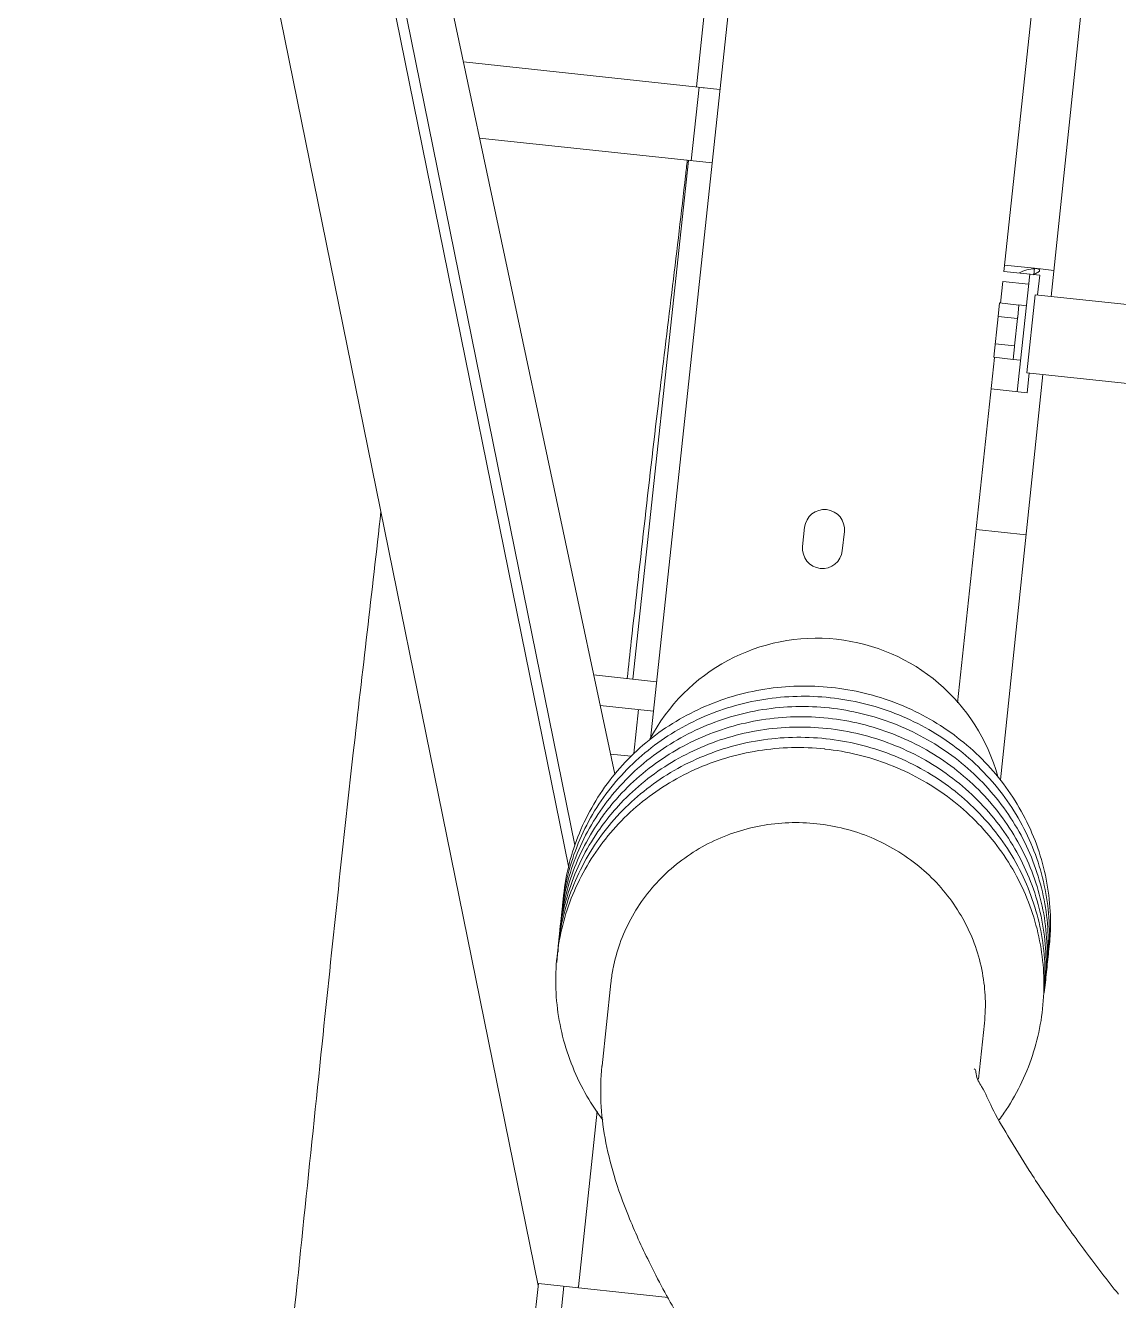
# Model space of a CAD drawing. Header units: millimetres. Extents: x 8265 to 78888, y 1905 to 34251.
# Drawn here: x 38782.02 to 38818.97, y 24320.2 to 24363.33 of the extents above; entities that cross this region are included whole.
import ezdxf

# ---------------------------------------------------------------- set-up
doc = ezdxf.new("R2010")
doc.units = ezdxf.units.MM
doc.layers.add('495_IMPIANTI_001-AM_0', color=6, linetype='Continuous', lineweight=0)

# ---------------------------------------------------------------- blocks, each defined once
blk = doc.blocks.new('gruppo elettrogeno')
at = {"layer": '495_IMPIANTI_001-AM_0'}
for p, q in [((174.4437812197793, -311.4462087778347), (174.443767131319, -313.6462087777918)), ((175.3150434127801, -311.4462143574028), (175.3150293243089, -313.6462143573635)), ((175.3149696287292, -313.6462143569743), (170.9010250496594, -313.6461860904828)), ((173.9590199181603, -313.6854627651928), (173.9589578515697, -319.6567469457232)), ((175.3150297478514, -313.580075770079), (201.6274473602898, -396.5907709225621)), ((173.9589126086903, -324.0094612003422), (173.958941851939, -321.1960350329837)), ((161.2589126093808, -324.0093292890242), (161.2589323913999, -322.1061455382523)), ((197.0683040745298, -394.8900849617939), (175.7996552045479, -327.7915251237764)), ((196.9790373363594, -395.7591401782056), (175.6675242413421, -328.52535182679)), ((196.8966111755599, -399.3706921418425), (174.5830543284228, -331.054890668217)), ((174.0103864523498, -331.8209584206243), (174.0103864523498, -333.3147506110045)), ((174.7985801954528, -331.7147506110023), (174.0986290868968, -331.7147506110023)), ((161.6247845498801, -346.0339096551443), (161.5976755034499, -332.2469719043447)), ((173.5103864523498, -392.7472506110034), (173.5103864523498, -332.3602559311157)), ((173.5103864523498, -333.3147506110045), (175.321178045222, -333.3147506110045)), ((173.5103864523498, -334.3147506110045), (175.6478017013287, -334.3147506110045)), ((174.3103864523491, -351.9647506110023), (174.3103864523491, -334.3147506110045)), ((163.3103864523491, -346.4401492244333), (163.3103864523491, -334.6842573024232)), ((167.7353864523502, -340.039750611003), (167.7353864523502, -339.3897506110015)), ((169.0853864523488, -339.3897506110015), (169.0853864523488, -340.039750611003)), ((161.6140601197403, -340.5797506110039), (163.3103864523491, -340.5797506110039)), ((162.0903213656002, -345.3639096551424), (163.3103864523491, -345.3639096551424)), ((162.0903213656002, -345.3639096551424), (162.0903213656002, -346.0339096551443)), ((162.4303213652402, -345.3639096551424), (162.4303213652402, -349.3639096551424)), ((162.1703220069594, -346.0339096551443), (155.5628585594204, -346.0339096551443)), ((162.17008197004, -346.0339096551443), (162.17008197004, -348.6939096551441)), ((162.6804255993793, -346.4389096551431), (162.4304255996394, -346.4389096551431)), ((162.6803899438801, -346.8639096542438), (162.6804255993793, -346.4389096551431)), ((162.6804255993793, -346.4401492244333), (163.3434255986795, -346.4401492244333)), ((163.3434255986795, -346.4401492244333), (163.3433889448297, -347.8257898704915)), ((162.6803889455205, -346.9038147552428), (162.6803899438801, -346.8639096542438)), ((162.6803889455205, -346.9020294397824), (163.3433889448297, -346.9020294397824)), ((162.6803889455205, -347.8240045550347), (162.6803889455205, -346.9038147552428)), ((162.6803899461993, -347.8640024112838), (162.6803889455205, -347.8240045550347)), ((162.6803889455205, -347.8257898704915), (163.3433889448297, -347.8257898704915)), ((162.6803902859992, -347.8739096563522), (162.6803899461993, -347.8640024112838)), ((162.6804255993793, -348.2889096551453), (162.6803902859992, -347.8739096563522)), ((163.3433889448297, -347.8257898704915), (163.3434255986795, -348.2876700858442)), ((162.6804255993793, -348.2889096551453), (162.4304255996394, -348.2889096551453)), ((162.6804255993793, -348.2876700858442), (163.3434255986795, -348.2876700858442)), ((163.3103864523491, -349.0239096551422), (163.3103864523491, -348.2876700858442)), ((162.1703220069594, -348.6939096551441), (154.2847714830004, -348.6939096551441)), ((161.6650502761604, -366.5119837524553), (161.6300148675091, -348.6939096551441)), ((162.0903213656002, -348.6939096551441), (162.0903213656002, -349.3639096551424)), ((162.4306265085688, -349.0239096551422), (163.3103864523491, -349.0239096551422)), ((162.1752798000598, -349.5797506110039), (161.6317566831403, -349.5797506110039)), ((162.0903213656002, -349.3639096551424), (163.3103864523491, -349.3639096551424)), ((162.2952595900606, -349.3639096551424), (162.2952595900606, -349.5797506110039)), ((162.2952595900606, -349.5797506110039), (163.3103864523491, -349.5797506110039)), ((163.3103864523491, -392.7472506110034), (163.3103864523491, -349.3639096551424)), ((173.5103864523498, -351.9647506110023), (181.412709231603, -351.9647506110023)), ((174.2153864523498, -354.4647506110023), (174.2153864523498, -351.9647506110023)), ((173.5103864523498, -354.4647506110023), (182.2292683718679, -354.4647506110023)), ((174.3103864523491, -392.7472506110034), (174.3103864523491, -354.4647506110023))]:
    blk.add_line(p, q, dxfattribs=at)
for centre, radius, start, end in [((174.2190199181405, -313.6854654676836), 0.26, 171.2123911218509, 179.9994044574468), ((167.6088499279795, -330.0397959663032), 6.350000000000001, 201.3740132853646, 338.6229492109097), ((168.4103864523495, -339.3897506110015), 0.675, 0, 180), ((168.4103864523495, -340.039750611003), 0.675, 180, 0), ((162.1103864523502, -348.3797506110031), 1.2, 278.1352315821468, 304.581723023883)]:
    blk.add_arc(centre, radius, start, end, dxfattribs=at)
for points, start_tangent, end_tangent in [([(183.3868449542988, -339.045124299596), (183.4467817833392, -330.8371471825822), (183.4474265878798, -320.9268406364945), (183.4085111709701, -309.0893526336449), (183.3503067544007, -297.3141099658033), (183.3039873459893, -287.300913281234), (183.2786732121403, -278.6548967028839), (183.2752163350997, -274.4648474152718)], (0.003447947651578939, 0.9999940558108295), (-0.0003465696460881933, 0.9999999399447385)), ([(173.9589313528595, -321.1832946937329), (173.8639041122497, -319.9722612745254), (173.5974322544607, -318.7818523173055), (173.1595386003592, -317.5567385555742), (172.5315277741392, -316.2445448749722), (171.6715723211801, -314.7770047317326), (170.517420621989, -313.0832264205137), (169.2186729958594, -311.3816187499551), (167.8305788335201, -309.7137351606625), (166.3595948490001, -308.0692187048126), (164.8208586817491, -306.4576948950826)], (-0.001658209395466873, 0.9999986251698554), (-0.701926181000496, 0.7122497008957316)), ([(161.4374491519993, -322.4380795272928), (161.4370009840895, -322.4380417109833), (161.355283442479, -322.2772662827347), (161.1233643567703, -321.8653749108826), (160.7019897663195, -321.2047026709051), (160.0655277487604, -320.3059898362526), (159.2220560256792, -319.2160167367447), (158.1981968584187, -317.9907367255155), (157.0335067884407, -316.6897807675932), (155.7752882811201, -315.3721582063126)], (-0.9431289225829459, -0.3324271880991861), (-0.7019261672076875, 0.7122497144886234)), ([(167.6125588975501, -332.6568153531052), (168.7337433989305, -332.5826771684924), (169.8374946042895, -332.3616689774326), (170.8995698100407, -331.9979582573951), (171.8999403199086, -331.4985103545632), (172.8203354156103, -330.8725384877116), (173.643494616379, -330.1318315718318), (174.3539648933202, -329.2904791203628), (174.9389077600499, -328.3638424574938), (175.3873863022091, -327.3693194559319), (175.6911050584695, -326.3255307631925), (175.8445467308102, -325.2516057520743), (175.8448369934104, -324.1674881055742), (175.6919371174299, -323.0933321851853), (175.3886522471894, -322.0491170709947), (174.9404476050495, -321.0540243627738), (174.3555915578399, -320.1267435961718), (173.739476524579, -319.3839136816432)], (0.999999909052279, 0.0004264920089712968), (-0.6835110364067334, 0.7299401777612966)), ([(160.4146129372803, -320.8092042170147), (160.2789029456599, -321.0511491745137), (159.8304244034898, -322.045672176072), (159.5267056472294, -323.0894608688041), (159.3732639748905, -324.1633858799223), (159.3729737122903, -325.2475035264224), (159.5258735882799, -326.3216594468222), (159.8291584585204, -327.3658745610019), (160.2773631006494, -328.3609672692337), (160.8622191478607, -329.2882480358321), (161.5727818502801, -330.1302392352454), (162.3961771451304, -330.871512828694), (163.3169023339196, -331.4979365744448), (164.31763413318, -331.9976992995626), (165.3800338216388, -332.3615893916221), (166.4840064636901, -332.5826674090431), (167.605246104069, -332.6568153451344)], (-0.5045230523305809, -0.8633982219503546), (0.9999999081205658, -0.0004286710391474821)), ([(173.958941851939, -321.1960350329837), (173.9589313528595, -321.1832946937329)], (1.039391176760947e-05, 0.9999999999459834), (-0.001658209226991251, 0.9999986251701348)), ([(161.2589238461587, -324.0093289663027), (161.2766684969592, -324.4656514285243)], (-1.040044603278776e-05, -0.9999999999459154), (0.07770494785382309, -0.9969763994594029)), ([(173.94115672111, -324.4656613721827), (173.9589013719087, -324.0094612002222)], (0.07770495747432316, 0.9969763987095752), (1.040045013301422e-05, 0.9999999999459153)), ([(161.2766684969592, -324.4656514285243), (161.2819499661491, -324.5289811914345)], (0.07770494781184967, -0.9969763994626744), (0.08850616518152819, -0.9960756290186303)), ([(161.2819499661491, -324.5289811914345), (161.4181203667104, -325.3679820498955), (161.6978643051698, -326.2399640834237), (162.1096512950298, -327.0621188913947), (162.6442826953789, -327.8160808939656), (163.2898157242089, -328.4850078258833), (164.0318302403502, -329.0539569648618), (164.85375086565, -329.5102189272957), (165.7372172515297, -329.8436015748821), (166.6624942188191, -330.0466576901827), (167.6089126090392, -330.1148513351336)], (0.08850616518394729, -0.9960756290184154), (0.9999999999996918, -7.851613204426793e-07)), ([(167.6089126090392, -330.1148513351336), (168.5553309992501, -330.0466591763734), (169.4806079665395, -329.8436045140415), (170.3640743524193, -329.5102232537838), (171.185994977719, -329.053962582032), (171.9280094938604, -328.4850146082545), (172.5735425226903, -327.8160886900341), (173.1081739230394, -327.0621275270032), (173.5199609128995, -326.2399733656721), (173.7997048513607, -325.3679917714335), (173.9358644777603, -324.5291123680736)], (0.9999999999996918, -7.851612441088997e-07), (0.08852684419137911, 0.9960737913716611)), ([(173.9358644777603, -324.5291123680736), (173.94115672111, -324.4656613721827)], (0.08852684418061063, 0.9960737913726181), (0.07770495745119031, 0.9969763987113782)), ([(174.3539612652294, -329.6395294867334), (174.9389041319591, -328.7128928238535), (175.3873826741201, -327.7183698223025), (175.6911014303805, -326.6745811295632), (175.8445431027194, -325.6006561184449), (175.844788580549, -324.5159054257247)], (0.5910314311046765, 0.8066485278275527), (-0.0706099130620126, 0.9975040050934008)), ([(174.5081466775791, -329.7705408673037), (174.9389005038593, -329.0619431902242), (175.3873790460293, -328.0674201886623), (175.6910978022897, -327.0236314959338), (175.8445394746304, -325.9497064848119), (175.8447401145895, -324.8643227421426)], (0.5635591330835942, 0.8260757250507171), (-0.07069272963791247, 0.9974981393347765)), ([(159.3555168172297, -325.5974518497142), (159.3563104471796, -325.9466538844035)], (-0.020513528129736, -0.9997895754425881), (0.02505864031447088, -0.9996859829694472)), ([(159.3555204453187, -325.2484014833544), (159.3563140752703, -325.5976035180329)], (-0.020513528129736, -0.9997895754425881), (0.02505864031447088, -0.9996859829694472)), ([(159.3563140752703, -325.5976035180329), (159.3729664561106, -325.9456042591637), (159.5258663321001, -327.0197601795635), (159.8291512023388, -328.0639752937432), (160.2773558444696, -329.0590680019641), (160.8622118916792, -329.9863487685734), (161.5727745941003, -330.8283399679831), (162.3961698889507, -331.5696135614244), (163.316895077729, -332.1960373071825), (164.3176268770003, -332.6958000323039), (165.380026565459, -333.0596901243634), (166.4839992074994, -333.2807681417735), (167.6052388478802, -333.3549160778721)], (0.02505864030601329, -0.9996859829696593), (0.9999999081205659, -0.0004286710389205383)), ([(159.3563177033593, -325.2485531516622), (159.3729700841996, -325.5965538927931), (159.5258699601891, -326.6707098131928), (159.8291548304296, -327.7149249273725), (160.2773594725604, -328.7100176355934), (160.86221551977, -329.6372984022028), (161.5727782221893, -330.4792896016124), (162.3961735170396, -331.2205631950646), (163.3168987058198, -331.8469869408154), (164.3176305050893, -332.3467496659332), (165.3800301935498, -332.7106397579928), (166.4840028355902, -332.9317177754028), (167.6052424759691, -333.0058657115014)], (0.0250586403052159, -0.9996859829696793), (0.9999999081205659, -0.0004286710389205383)), ([(167.6125443851888, -334.0530168185733), (168.7337288865601, -333.9788786339641), (169.8374800919191, -333.7578704429043), (170.8995552976703, -333.3941597228632), (171.8999258075492, -332.8947118200349), (172.820320903249, -332.2687399531833), (173.6434801040195, -331.5280330373034), (174.3539503809588, -330.6866805858344), (174.9388932476795, -329.7600439229655), (175.3873717898496, -328.7655209214035), (175.69109054611, -327.7217322286751), (175.8445322184489, -326.6478072175532), (175.8446879674593, -325.561790421224)], (0.9999999090522791, 0.0004264920091388475), (-0.07077554600847989, 0.9974922666803998)), ([(174.6702196550705, -329.8722212016519), (174.9388968757703, -329.4109935565948), (175.3873754179403, -328.4164705550329), (175.691094174199, -327.3726818623045), (175.8445358465397, -326.2987568511826), (175.8446915955501, -325.2127400548534)], (0.5323168449557235, 0.8465452005512666), (-0.07077554600864329, 0.9974922666803882)), ([(159.3555131891408, -325.9465022160848), (159.3563068190888, -326.2957042507633)], (-0.020513528129736, -0.9997895754425881), (0.02505864031447088, -0.9996859829694472)), ([(159.3563104471796, -325.9466538844035), (159.3729628280198, -326.2946546255343), (159.5258627040002, -327.3688105459232), (159.8291475742499, -328.4130256601138), (160.2773522163807, -329.4081183683347), (160.8622082635902, -330.3353991349331), (161.5727709660096, -331.1773903343537), (162.396166260849, -331.918663927795), (163.31689144964, -332.5450876735422), (164.3176232489095, -333.0448503986636), (165.3800229373701, -333.4087404907341), (166.4839955794087, -333.6298185081441), (167.6052352197894, -333.7039664442427)], (0.0250586403052159, -0.9996859829696793), (0.9999999081205659, -0.0004286710389205383)), ([(167.6125407570999, -334.4020671849439), (168.7337252584693, -334.3279290003347), (169.8374764638302, -334.1069208092749), (170.8995516695795, -333.7432100892338), (171.8999221794602, -333.2437621864019), (172.8203172751491, -332.617790319543), (173.6434764759288, -331.8770834036741), (174.353946752859, -331.0357309522014), (174.9388896195887, -330.1090942893325), (175.3873681617588, -329.1145712877742), (175.6910869180192, -328.0707825950349), (175.8445285903599, -326.996857583913), (175.8446843393704, -325.9108407875947)], (0.9999999090522791, 0.0004264920091388475), (-0.07077554600917661, 0.9974922666803503)), ([(159.35550956105, -326.2955525824518), (159.3563031909998, -326.6447546171339)], (-0.020513528129736, -0.9997895754425881), (0.02505864031447088, -0.9996859829694472)), ([(159.3563068190888, -326.2957042507633), (159.372959199929, -326.6437049918941), (159.5258590759095, -327.7178609122939), (159.8291439461591, -328.7620760264845), (160.2773485882899, -329.7571687347017), (160.8622046354994, -330.6844495013038), (161.5727673379097, -331.5264407007244), (162.39616263276, -332.267714294162), (163.3168878215492, -332.8941380399128), (164.3176196208187, -333.3939007650342), (165.3800193092793, -333.7577908570938), (166.4839919513197, -333.9788688745148), (167.6052315917004, -334.0530168106025)], (0.02505864030601329, -0.9996859829696593), (0.9999999081205659, -0.0004286710389205383)), ([(167.6088833350204, -334.7511183290417), (168.7337216303804, -334.6769793667054), (169.8374728357394, -334.4559711756456), (170.8995480414887, -334.0922604556044), (171.8999185513694, -333.5928125527726), (172.8203136470602, -332.9668406859137), (173.6434728478307, -332.2261337700338), (174.35394312477, -331.3847813185721), (174.9388859914998, -330.4581446556922), (175.3873645336589, -329.4636216541448), (175.6910832899302, -328.4198329614019), (175.84452496226, -327.3459079502836), (175.8446807112796, -326.2598911539544)], (0.9999999999996918, -7.851610819880894e-07), (-0.0707755460093541, 0.9974922666803376)), ([(159.3555059329592, -326.6446029488225), (159.356299562909, -326.9938049835046)], (-0.020513528129736, -0.9997895754425881), (0.02505864031447088, -0.9996859829694472)), ([(159.3563031909998, -326.6447546171339), (159.3729555718401, -326.9927553582647), (159.5258554478205, -328.0669112786645), (159.8291403180592, -329.1111263928442), (160.2773449601991, -330.1062191010724), (160.8622010074105, -331.0334998676744), (161.5727637098207, -331.8754910670841), (162.3961590046692, -332.6167646605327), (163.3168841934603, -333.2431884062835), (164.3176159927298, -333.7429511314049), (165.3800156811903, -334.1068412234645), (166.4839883232307, -334.3279192408818), (167.6052279636097, -334.4020671769731)], (0.02505864030601329, -0.9996859829696593), (0.9999999081205659, -0.0004286710389205383)), ([(159.356299562909, -326.9938049835046), (159.3729519437402, -327.3418057246317), (159.5258518197297, -328.4159616450352), (159.8291366899703, -329.4601767592148), (160.2773413321102, -330.4552694674321), (160.8621973793088, -331.3825502340414), (161.5727600817299, -332.2245414334548), (162.3961553765803, -332.9658150269033), (163.3168805653695, -333.5922387726541), (164.3176123646299, -334.0920014977755), (165.3800120530996, -334.4558915898315), (166.48398469514, -334.6769696072452), (167.6088833350204, -334.7511183290417)], (0.02505864030571724, -0.9996859829696668), (0.9999999999996918, -7.851611043456856e-07)), ([(167.6125480132796, -333.7039664522026), (168.7337325146491, -333.6298282675934), (169.837483720019, -333.4088200765336), (170.8995589257593, -333.0451093564925), (171.8999294356399, -332.5456614536752), (172.8203245313398, -331.9196895868126), (173.6434837321103, -331.1789826709328), (174.3539540090496, -330.3376302194747), (174.6702196550705, -329.8722212016519)], (0.9999999090522791, 0.0004264920090974855), (0.5323168449559074, 0.846545200551151)), ([(167.6125516413704, -333.3549160858429), (168.7337361427399, -333.2807779012228), (169.8374873481098, -333.059769710163), (170.89956255385, -332.6960589901219), (171.8999330637307, -332.1966110873045), (172.8203281594288, -331.5706392204456), (173.6434873601993, -330.8299323045621), (174.3539576371404, -329.9885798531041), (174.5081466775791, -329.7705408673037)], (0.999999909052279, 0.0004264920090866505), (0.5635591330827682, 0.8260757250512806)), ([(167.6125552694593, -333.0058657194722), (168.7337397708397, -332.9317275348631), (169.8374909761988, -332.7107193438032), (170.899566181939, -332.3470086237621), (171.8999366918197, -331.8475607209339), (172.8203317875195, -331.221588854075), (173.6434909882901, -330.4808819382024), (174.3454070067291, -329.6511822114344)], (0.9999999090522788, 0.0004264920097951691), (0.592498358875314, 0.8055716571044811)), ([(174.3454070067291, -329.6511822114344), (174.3539612652294, -329.6395294867334)], (0.5924983588429129, 0.8055716571283121), (0.591031431064754, 0.8066485278568041)), ([(167.605246104069, -332.6568153451344), (167.6089051035597, -332.6568161308323)], (0.9999999081209778, -0.0004286700781432376), (0.9999999999996924, -7.843705763299899e-07)), ([(167.6089051035597, -332.6568161308323), (167.6125588975501, -332.6568153531052)], (0.9999999999996916, -7.854880541951241e-07), (0.9999999090523124, 0.0004264919306017409)), ([(167.6052388478802, -333.3549160778721), (167.6088978473799, -333.3549168635627)], (0.9999999081209778, -0.0004286700781432376), (0.9999999999996924, -7.843705763299899e-07)), ([(167.6052424759691, -333.0058657115014), (167.6089014754689, -333.005866497203)], (0.9999999081209778, -0.0004286700781432376), (0.9999999999996924, -7.843705763299899e-07)), ([(167.6088978473799, -333.3549168635627), (167.6125516413704, -333.3549160858429)], (0.9999999999996916, -7.854880541951241e-07), (0.9999999090523124, 0.0004264919306017409)), ([(167.6089014754689, -333.005866497203), (167.6125552694593, -333.0058657194722)], (0.9999999999996916, -7.854880541951241e-07), (0.9999999090523124, 0.0004264919306017409)), ([(167.6052352197894, -333.7039664442427), (167.6088942192891, -333.7039672299334)], (0.9999999081209778, -0.0004286700781432376), (0.9999999999996924, -7.843705763299899e-07)), ([(167.6088942192891, -333.7039672299334), (167.6125480132796, -333.7039664522026)], (0.9999999999996916, -7.854880541951241e-07), (0.9999999090523124, 0.0004264919306017409)), ([(167.6052315917004, -334.0530168106025), (167.6088905912002, -334.053017596304)], (0.9999999081209778, -0.0004286700781432376), (0.9999999999996924, -7.843705763299899e-07)), ([(167.6088905912002, -334.053017596304), (167.6125443851888, -334.0530168185733)], (0.9999999999996916, -7.854880541951241e-07), (0.9999999090523124, 0.0004264919306017409)), ([(167.6052279636097, -334.4020671769731), (167.6088869631094, -334.4020679626747)], (0.9999999081209778, -0.0004286700781432376), (0.9999999999996924, -7.843705763299899e-07)), ([(167.6088869631094, -334.4020679626747), (167.6125407570999, -334.4020671849439)], (0.9999999999996916, -7.854880541951241e-07), (0.9999999090523124, 0.0004264919306017409)), ([(174.5076086365589, -334.3147566403431), (174.5030651430297, -335.585572041583), (174.4450858915588, -343.9367249672514), (174.3540438371601, -351.4292705926136), (174.3518794150405, -351.9659944238638)], (-0.003399568153199636, -0.9999942214514901), (-0.002557463292321014, -0.9999967296854068)), ([(162.1153448457499, -349.5266132158331), (162.1153265990688, -349.5202723690754)], (-0.04911066173942547, 0.9987933434417331), (0.04222623125692118, 0.9991080749317549)), ([(162.1153265990688, -349.5202723690754), (162.1229796359003, -349.4909846075725), (162.1668437757689, -349.4533214489538)], (0.04222623132103025, 0.9991080749290454), (0.850796789986304, 0.5254948355112549)), ([(162.1752798000598, -349.5706468771832), (162.1269165942995, -349.5563645097327), (162.1153448457499, -349.5266132158331)], (-0.9887216587828246, 0.1497647537097427), (-0.04911066195118716, 0.9987933434313208)), ([(162.2860870747099, -349.3698443810545), (162.1668437757689, -349.4533214489538)], (-0.7879898326999463, -0.6156882519274757), (-0.8507967899592741, -0.5254948355550175)), ([(162.1752798000598, -349.5706468771832), (162.2106043581189, -349.5752106510527)], (0.9887086010201379, -0.1498509334932622), (0.9943330392247439, -0.1063099576995691)), ([(162.2106043581189, -349.5752106510527), (162.2952595900606, -349.5797506110039)], (0.9943330392043366, -0.1063099578904408), (1, -1.83697019872103e-16)), ([(162.2998932040791, -349.3589303444542), (162.2860870747099, -349.3698443810545)], (-0.7809952654082924, -0.624536944791764), (-0.7879898327705108, -0.6156882518371634))]:
    blk.add_spline(points, degree=3, dxfattribs=dict(at, start_tangent=start_tangent, end_tangent=end_tangent))
blk.add_open_spline([(174.0700759868087, -354.4485703722321), (174.070233272374, -354.4539637913122), (174.0703919596344, -354.4593572045133), (174.0705520483461, -354.4647506110023)], degree=3, dxfattribs=at)

msp = doc.modelspace()

# ---------------------------------------------------------------- block references
at = {"layer": '495_IMPIANTI_001-AM_0', "linetype": 'Continuous', "rotation": 173.8923967405046}
msp.add_blockref('gruppo elettrogeno', (38940.31072981787, 23990.25911065413), dxfattribs=at)

doc.saveas('drawing.dxf')
